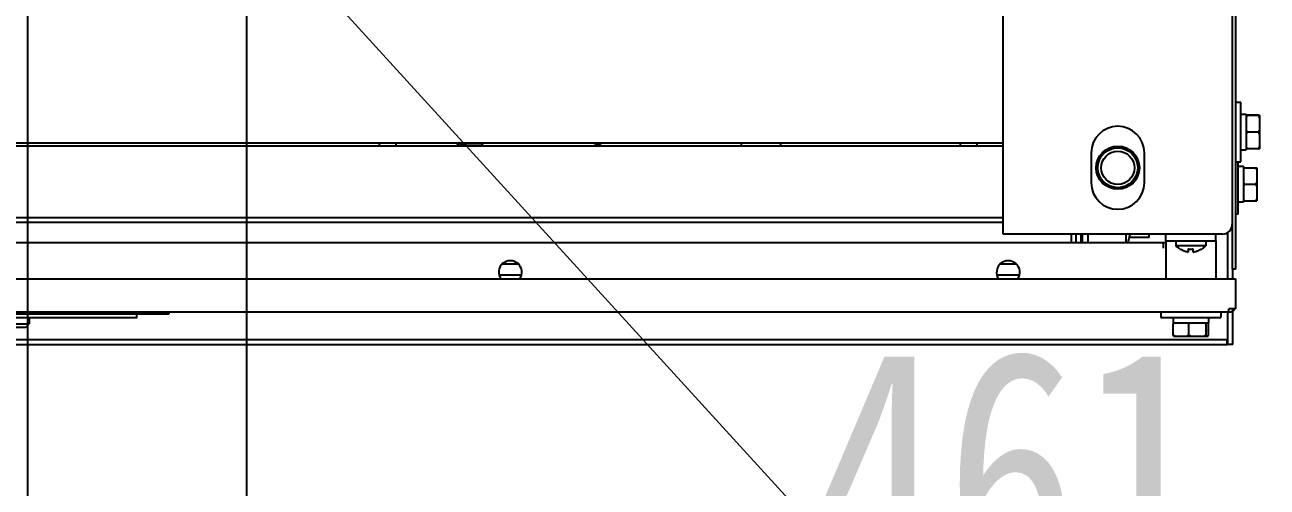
# Model space of a CAD drawing. Extents: x 59521 to 184406, y -1257 to 56672.
# Drawn here: x 70215.5 to 70589.7, y 8950.7 to 9090 of the extents above; entities that cross this region are included whole.
import ezdxf

# ---------------------------------------------------------------- set-up
doc = ezdxf.new("R2010")
doc.units = 0
doc.header["$MEASUREMENT"] = 0
doc.header["$PDMODE"] = 2
doc.header["$PDSIZE"] = 0.2
doc.layers.get('0').update_dxf_attribs({"linetype": 'CONTINUOUS'})
doc.layers.get('DEFPOINTS').update_dxf_attribs({"linetype": 'CONTINUOUS'})
for name, color, linetype in [('2401-00012-M3-8PWMC_0', 7, 'CONTINUOUS'), ('2401-00238-M5_0', 7, 'CONTINUOUS'), ('2401-00332-S-M12-30HM_0', 7, 'CONTINUOUS'), ('2401-01089_0', 7, 'CONTINUOUS'), ('2401-01144-S-M6-16HWM_0', 7, 'CONTINUOUS'), ('2403-00122_0', 7, 'CONTINUOUS'), ('2404-00038-S-D12_0', 7, 'CONTINUOUS'), ('2404-00049-S-D12D37-P_0', 7, 'CONTINUOUS'), ('4208-10637_0', 7, 'CONTINUOUS'), ('4208-10658_0', 7, 'CONTINUOUS'), ('4209-40888_0_0', 7, 'CONTINUOUS'), ('4212-KH001_041_0', 7, 'CONTINUOUS'), ('4212-KH012_041_0', 7, 'CONTINUOUS'), ('4215-12647_0', 7, 'CONTINUOUS'), ('4215-12648_0', 7, 'CONTINUOUS'), ('4215-12649_2_1_0', 7, 'CONTINUOUS'), ('4215-12649_2_3_0', 7, 'CONTINUOUS'), ('4215-12654_1_0', 7, 'CONTINUOUS'), ('4215-12655_1_0', 7, 'CONTINUOUS'), ('4215-12657_0', 7, 'CONTINUOUS'), ('4215-12661_1_0', 7, 'CONTINUOUS'), ('4215-17085_1_0', 7, 'CONTINUOUS'), ('4215-17086_4_0', 7, 'CONTINUOUS'), ('EXTRUDED-37605_AA_0', 7, 'CONTINUOUS'), ('EXTRUDED-44050_AA_0', 7, 'CONTINUOUS'), ('EXTRUDED-45423_AA_0', 7, 'CONTINUOUS'), ('HINGE-FRAME_041_0', 7, 'CONTINUOUS')]:
    doc.layers.add(name, color=color, linetype=linetype)
doc.layers.add('THICK', color=7, linetype='CONTINUOUS', lineweight=0)
doc.styles.get("Standard").update_dxf_attribs({"font": '', "height": 60})
doc.styles.add('仿宋', font='', dxfattribs={"width": 0.8})
doc.styles.get('Standard').set_extended_font_data('SimSun')
doc.styles.get('仿宋').set_extended_font_data('SimSun')
doc.dimstyles.new('12倍', dxfattribs={"dimscale": 21, "dimtxt": 3.5, "dimasz": 2.5, "dimexe": 1.5, "dimexo": 0, "dimgap": 1, "dimtad": 1, "dimtoh": 1, "dimdsep": 46, "dimtxsty": '仿宋', "dimcen": 2.5, "dimdle": 5, "dimclrd": 4, "dimclre": 4, "dimclrt": 3, "dimadec": 0, "dimazin": 0, "dimtfac": 1, "dimtmove": 0, "dimatfit": 3, "dimfxl": 1, "dimtolj": 1, "dimarcsym": 0})
doc.dimstyles.new('DJ', dxfattribs={"dimtxt": 75, "dimasz": 75, "dimexe": 20, "dimexo": 0, "dimgap": 20, "dimtad": 1, "dimdec": 1, "dimtxsty": 'Standard', "dimcen": 10, "dimclrd": 95, "dimclre": 95, "dimclrt": 95, "dimadec": 0, "dimazin": 0, "dimtfac": 1, "dimtdec": 1, "dimtmove": 1, "dimatfit": 3, "dimfxl": 1, "dimlwd": 13, "dimlwe": 15, "dimarcsym": 0})

# ---------------------------------------------------------------- blocks, each defined once
blk = doc.blocks.new('ju7888')
at = {"layer": '2401-00012-M3-8PWMC_0', "color": 87, "linetype": 'Continuous'}
for p, q in [((423.24, -1268.28), (423.24, -1269.06)), ((428.24, -1268.28), (428.24, -1269.06)), ((422.81, -1269.06), (422.81, -1269.28)), ((428.66, -1269.06), (422.81, -1269.06)), ((428.66, -1269.06), (428.66, -1269.28))]:
    blk.add_line(p, q, dxfattribs=at)
at = {"layer": '2401-00238-M5_0', "color": 87, "linetype": 'Continuous'}
for p, q in [((397.29, -1268.28), (397.29, -1269.28)), ((402.29, -1268.28), (402.29, -1269.28)), ((572.29, -1268.28), (572.29, -1269.28)), ((577.29, -1268.28), (577.29, -1269.28)), ((637.29, -1297.78), (637.29, -1299.28)), ((646.29, -1297.78), (646.29, -1299.28)), ((646.29, -1299.28), (637.29, -1299.28)), ((638.54, -1300.23), (638.54, -1300.28)), ((641.04, -1300.23), (641.04, -1301.23)), ((642.54, -1301.23), (642.54, -1300.23)), ((645.04, -1300.28), (645.04, -1300.23))]:
    blk.add_line(p, q, dxfattribs=at)
for centre, radius, start, end in [((643.18, -1293.37), 8.33, 235.854, 236.0872), ((643.17, -1293.34), 8.3, 236.0749, 236.294), ((643.03, -1293.55), 8.05, 236.065, 237.7928), ((641.65, -1296.34), 4.92, 261.0446, 262.8614), ((641.8, -1295.32), 4.96, 261.1745, 263.3545), ((641.79, -1295.4), 4.88, 263.3795, 276.6205), ((641.78, -1295.32), 4.96, 276.6455, 278.8255), ((641.93, -1296.34), 4.92, 277.1386, 278.9554), ((640.54, -1293.55), 8.05, 302.2072, 303.935), ((640.41, -1293.34), 8.3, 303.706, 303.9251), ((640.39, -1293.37), 8.33, 303.9128, 304.146)]:
    blk.add_arc(centre, radius, start, end, dxfattribs=at)
for points, knots in [([(638.51, -1300.27), (638.41, -1300.2), (637.98, -1299.89), (637.58, -1299.55), (637.29, -1299.28)], [0, 0, 0, 0, 0.236681, 1, 1, 1, 1]), ([(640.88, -1301.2), (640.5, -1301.14), (639.75, -1300.93), (639.07, -1300.56), (638.74, -1300.36)], [0, 0, 0, 0, 0.499769, 1, 1, 1, 1]), ([(644.83, -1300.36), (644.51, -1300.56), (643.82, -1300.93), (643.07, -1301.14), (642.69, -1301.2)], [0, 0, 0, 0, 0.500231, 1, 1, 1, 1]), ([(645.07, -1300.27), (645.17, -1300.2), (645.6, -1299.89), (646, -1299.55), (646.29, -1299.28)], [0, 0, 0, 0, 0.236681, 1, 1, 1, 1])]:
    blk.add_open_spline(points, degree=3, knots=knots, dxfattribs=at)
at = {"layer": '2401-00332-S-M12-30HM_0', "color": 87, "linetype": 'Continuous'}
for radius in [6, 5]:
    blk.add_circle((619.79, -1275.78), radius, dxfattribs=at)
at = {"layer": '2401-01089_0', "color": 87, "linetype": 'Continuous'}
for p, q in [((291.79, -1320.98), (291.79, -1322.78)), ((281.79, -1322.78), (291.79, -1322.78)), ((282.79, -1323.78), (290.79, -1323.78)), ((290.79, -1323.78), (291.79, -1322.78))]:
    blk.add_line(p, q, dxfattribs=at)
at = {"layer": '2401-01144-S-M6-16HWM_0', "color": 87, "linetype": 'Continuous'}
for p, q in [((655.29, -1256.03), (656.89, -1256.03)), ((656.89, -1274.03), (656.89, -1256.03)), ((656.89, -1259.68), (658.49, -1259.68)), ((658.49, -1259.68), (658.49, -1270.38)), ((662.19, -1259.98), (658.79, -1259.98)), ((662.19, -1260.07), (658.79, -1260.07)), ((662.49, -1259.99), (662.49, -1270.06)), ((662.19, -1265.11), (658.79, -1265.11)), ((656.89, -1270.38), (658.49, -1270.38)), ((662.19, -1270.07), (658.79, -1270.07)), ((655.29, -1274.03), (656.89, -1274.03)), ((656.09, -1289.78), (656.09, -1274.03)), ((657.69, -1275.43), (656.09, -1275.43)), ((657.69, -1275.43), (657.69, -1286.13)), ((657.69, -1275.78), (661.69, -1275.78)), ((661.69, -1275.78), (661.69, -1285.78)), ((661.39, -1280.78), (657.99, -1280.78)), ((657.69, -1286.13), (656.09, -1286.13)), ((657.69, -1285.78), (661.69, -1285.78)), ((656.09, -1289.78), (655.29, -1289.78)), ((632.79, -1319.28), (632.79, -1320.88)), ((632.79, -1320.88), (650.79, -1320.88)), ((636.44, -1320.88), (636.44, -1322.48)), ((647.14, -1320.88), (647.14, -1322.48)), ((650.79, -1319.28), (650.79, -1320.88)), ((636.44, -1322.48), (647.14, -1322.48)), ((636.51, -1326.18), (636.51, -1322.78)), ((641.18, -1326.18), (641.18, -1322.78)), ((646.45, -1326.18), (646.45, -1322.78)), ((647.07, -1326.18), (647.07, -1322.78)), ((636.58, -1326.48), (647, -1326.48))]:
    blk.add_line(p, q, dxfattribs=at)
for centre, radius, start, end in [((660.01, -1303), 43.04, 91.6243, 92.0239), ((660.2, -1211.1), 48.98, 268.0003, 268.3514), ((660.97, -1303), 43.04, 87.9761, 88.3757), ((660.78, -1211.1), 48.98, 271.6486, 271.9997), ((660.01, -1227.05), 43.04, 267.9761, 268.3757), ((660.97, -1227.05), 43.04, 271.6243, 272.0239)]:
    blk.add_arc(centre, radius, start, end, dxfattribs=at)
for points in [[(658.49, -1260.64), (658.58, -1260.45), (658.68, -1260.26), (658.79, -1260.07)], [(662.49, -1260.64), (662.4, -1260.45), (662.3, -1260.26), (662.19, -1260.07)], [(658.79, -1265.11), (658.68, -1264.92), (658.58, -1264.73), (658.49, -1264.53)], [(662.19, -1265.11), (662.3, -1264.92), (662.4, -1264.73), (662.49, -1264.53)], [(658.49, -1265.68), (658.58, -1265.48), (658.68, -1265.29), (658.79, -1265.11)], [(662.49, -1265.68), (662.4, -1265.48), (662.3, -1265.29), (662.19, -1265.11)], [(658.79, -1270.07), (658.68, -1269.88), (658.58, -1269.69), (658.49, -1269.5)], [(662.19, -1270.07), (662.3, -1269.88), (662.4, -1269.69), (662.49, -1269.5)], [(657.69, -1276.35), (657.78, -1276.15), (657.88, -1275.96), (657.99, -1275.78)], [(661.69, -1276.35), (661.6, -1276.15), (661.5, -1275.96), (661.39, -1275.78)], [(657.99, -1280.78), (657.88, -1280.59), (657.78, -1280.4), (657.69, -1280.2)], [(657.69, -1281.35), (657.78, -1281.15), (657.88, -1280.96), (657.99, -1280.78)], [(661.39, -1280.78), (661.5, -1280.59), (661.6, -1280.4), (661.69, -1280.2)], [(661.69, -1281.35), (661.6, -1281.15), (661.5, -1280.96), (661.39, -1280.78)], [(657.99, -1285.78), (657.88, -1285.59), (657.78, -1285.4), (657.69, -1285.2)], [(661.39, -1285.78), (661.5, -1285.59), (661.6, -1285.4), (661.69, -1285.2)], [(636.51, -1322.78), (636.68, -1322.67), (636.86, -1322.57), (637.04, -1322.48)], [(640.64, -1322.48), (640.82, -1322.57), (641, -1322.67), (641.18, -1322.78)], [(641.18, -1322.78), (641.37, -1322.67), (641.57, -1322.57), (641.78, -1322.48)], [(645.85, -1322.48), (646.06, -1322.57), (646.26, -1322.67), (646.45, -1322.78)], [(636.51, -1326.18), (636.68, -1326.28), (636.86, -1326.38), (637.04, -1326.48)], [(640.64, -1326.48), (640.82, -1326.38), (641, -1326.28), (641.18, -1326.18)], [(641.18, -1326.18), (641.37, -1326.28), (641.57, -1326.38), (641.78, -1326.48)], [(645.85, -1326.48), (646.06, -1326.38), (646.26, -1326.28), (646.45, -1326.18)]]:
    blk.add_open_spline(points, degree=3, dxfattribs=at)
for points, knots in [([(636.58, -1322.48), (636.57, -1322.5), (636.55, -1322.6), (636.53, -1322.7), (636.51, -1322.78)], [0, 0, 0, 0, 0.234726, 1, 1, 1, 1]), ([(646.45, -1322.78), (646.46, -1322.75), (646.48, -1322.65), (646.5, -1322.55), (646.52, -1322.48)], [0, 0, 0, 0, 0.264569, 1, 1, 1, 1]), ([(647, -1322.48), (647, -1322.5), (647.03, -1322.6), (647.05, -1322.7), (647.07, -1322.78)], [0, 0, 0, 0, 0.234726, 1, 1, 1, 1]), ([(636.58, -1326.48), (636.57, -1326.45), (636.55, -1326.35), (636.53, -1326.25), (636.51, -1326.18)], [0, 0, 0, 0, 0.234726, 1, 1, 1, 1]), ([(646.45, -1326.18), (646.46, -1326.2), (646.48, -1326.3), (646.5, -1326.4), (646.52, -1326.48)], [0, 0, 0, 0, 0.264569, 1, 1, 1, 1]), ([(647, -1326.48), (647, -1326.45), (647.03, -1326.35), (647.05, -1326.25), (647.07, -1326.18)], [0, 0, 0, 0, 0.234726, 1, 1, 1, 1])]:
    blk.add_open_spline(points, degree=3, knots=knots, dxfattribs=at)
at = {"layer": '2403-00122_0', "color": 87, "linetype": 'Continuous'}
for p, q in [((506.29, -1268.28), (506.29, -1269.28)), ((518.29, -1269.28), (518.29, -1268.28))]:
    blk.add_line(p, q, dxfattribs=at)
at = {"layer": '2404-00038-S-D12_0', "color": 87, "linetype": 'Continuous'}
for p, q in [((625.87, -1273.57), (625.48, -1273.57)), ((626.26, -1275.78), (625.89, -1275.78))]:
    blk.add_line(p, q, dxfattribs=at)
blk.add_circle((619.79, -1275.78), 6.1, dxfattribs=at)
at = {"layer": '2404-00049-S-D12D37-P_0', "color": 87, "linetype": 'Continuous'}
blk.add_circle((619.79, -1275.78), 6.5, dxfattribs=at)
at = {"layer": '4208-10637_0', "color": 87, "linetype": 'Continuous'}
for q in [(249.29, -1320.98), (324.29, -1319.78)]:
    blk.add_line((324.29, -1320.98), q, dxfattribs=at)
at = {"layer": '4208-10658_0', "color": 87, "linetype": 'Continuous'}
for p, q in [((239.59, -1319.78), (333.99, -1319.78)), ((333.99, -1319.78), (333.99, -1319.28))]:
    blk.add_line(p, q, dxfattribs=at)
at = {"layer": '4209-40888_0_0', "color": 87, "linetype": 'Continuous'}
for p, q in [((433.29, -1308.02), (440.29, -1308.02)), ((583.29, -1308.02), (590.29, -1308.02))]:
    blk.add_line(p, q, dxfattribs=at)
at = {"layer": '4212-KH001_041_0', "color": 87, "linetype": 'Continuous'}
for p, q in [((585.29, -1269.28), (-2.71, -1269.28)), ((-2.71, -1290.78), (585.29, -1290.78)), ((585.29, -1292.28), (-2.71, -1292.28)), ((605.79, -1295.78), (605.79, -1298.28)), ((439.23, -1304.78), (434.35, -1304.78)), ((589.23, -1304.78), (584.35, -1304.78))]:
    blk.add_line(p, q, dxfattribs=at)
at = {"layer": '4212-KH012_041_0', "color": 87, "linetype": 'Continuous'}
for p, q in [((607.29, -1298.28), (607.29, -1295.78)), ((608.79, -1298.28), (608.79, -1295.78))]:
    blk.add_line(p, q, dxfattribs=at)
at = {"layer": '4215-12647_0', "color": 87, "linetype": 'Continuous'}
for p, q in [((655.29, -30.28), (655.29, -1306.28)), ((654.29, -1292.78), (654.29, -1306.28)), ((655.29, -1306.28), (654.29, -1306.28))]:
    blk.add_line(p, q, dxfattribs=at)
at = {"layer": '4215-12648_0', "color": 87, "linetype": 'Continuous'}
blk.add_line((-2.71, -1268.28), (585.29, -1268.28), dxfattribs=at)
at = {"layer": '4215-12649_2_1_0', "color": 87, "linetype": 'Continuous'}
for p, q in [((652.99, -1309.28), (652.99, -1295.23)), ((654.49, -1309.28), (654.49, -1306.28)), ((652.99, -1329.03), (652.99, -1319.28)), ((654.49, -1329.03), (654.49, -1318.87)), ((35.89, -1327.53), (652.79, -1327.53)), ((652.79, -1327.53), (652.79, -1327.33)), ((652.79, -1329.03), (652.79, -1327.53)), ((35.57, -1329.03), (652.79, -1329.03)), ((652.99, -1329.03), (652.79, -1329.03)), ((654.49, -1329.03), (652.99, -1329.03))]:
    blk.add_line(p, q, dxfattribs=at)
at = {"layer": '4215-12649_2_3_0', "color": 87, "linetype": 'Continuous'}
for p, q in [((609.09, -1296.78), (608.79, -1296.78)), ((629.29, -1296.78), (623.29, -1296.78)), ((629.29, -1296.78), (629.29, -1295.78))]:
    blk.add_line(p, q, dxfattribs=at)
at = {"layer": '4215-12654_1_0', "color": 87, "linetype": 'Continuous'}
for points in [[(421.66, -1268.26), (421.2, -1268.56), (420.76, -1268.9), (420.37, -1269.27)], [(421.22, -1269.27), (421.76, -1268.88), (422.35, -1268.54), (422.96, -1268.26)], [(461.82, -1268.26), (462.43, -1268.54), (463.01, -1268.88), (463.56, -1269.27)], [(464.41, -1269.27), (464.01, -1268.9), (463.58, -1268.56), (463.12, -1268.26)]]:
    blk.add_open_spline(points, degree=3, dxfattribs=at)
at = {"layer": '4215-12655_1_0', "color": 87, "linetype": 'Continuous'}
blk.add_line((654.29, -1293.78), (654.1, -1293.78), dxfattribs=at)
at = {"layer": '4215-12657_0', "color": 87, "linetype": 'Continuous'}
for p, q in [((-80.71, -1309.28), (655.29, -1309.28)), ((655.29, -1309.28), (655.29, -1318.28)), ((653.29, -1319.28), (-78.71, -1319.28)), ((653.29, -1319.28), (653.29, -1318.28)), ((655.29, -1318.28), (653.29, -1318.28))]:
    blk.add_line(p, q, dxfattribs=at)
blk.add_arc((653.29, -1317.28), 2, 270, 330, dxfattribs=at)
at = {"layer": '4215-12661_1_0', "color": 87, "linetype": 'Continuous'}
for p, q in [((-59.71, -1298.28), (634.29, -1298.28)), ((633.59, -1299.98), (633.59, -1298.28))]:
    blk.add_line(p, q, dxfattribs=at)
for centre in [(436.79, -1307.28), (586.79, -1307.28)]:
    blk.add_arc(centre, 3.5, 325.109, 214.891, dxfattribs=at)
at = {"layer": '4215-17085_1_0', "color": 87, "linetype": 'Continuous'}
for p, q in [((585.29, -1295.78), (585.29, -1175.78)), ((654.29, -1178.78), (654.29, -1292.78)), ((611.79, -1271.28), (611.79, -1280.28)), ((627.79, -1280.28), (627.79, -1271.28)), ((651.29, -1295.78), (585.29, -1295.78))]:
    blk.add_line(p, q, dxfattribs=at)
for centre, radius, start, end in [((619.79, -1271.28), 8, 0, 180), ((619.79, -1280.28), 8, 180, 0), ((651.29, -1292.78), 3, 270, 0)]:
    blk.add_arc(centre, radius, start, end, dxfattribs=at)
at = {"layer": '4215-17086_4_0', "color": 87, "linetype": 'Continuous'}
for p, q in [((634.29, -1297.78), (634.29, -1295.78)), ((634.29, -1297.78), (634.29, -1309.28)), ((634.29, -1297.78), (649.29, -1297.78)), ((649.29, -1297.78), (649.29, -1295.78)), ((649.29, -1297.78), (649.29, -1309.28))]:
    blk.add_line(p, q, dxfattribs=at)
at = {"layer": 'EXTRUDED-37605_AA_0', "color": 87, "linetype": 'Continuous'}
for p, q in [((422.39, -1268.55), (422.39, -1269.28)), ((423.09, -1268.28), (423.09, -1269.06))]:
    blk.add_line(p, q, dxfattribs=at)
at = {"layer": 'EXTRUDED-44050_AA_0', "color": 87, "linetype": 'Continuous'}
blk.add_line((422.39, -1268.55), (422.39, -1269.28), dxfattribs=at)
at = {"layer": 'EXTRUDED-45423_AA_0', "color": 87, "linetype": 'Continuous'}
for q in [(422.39, -1269.28), (423.24, -1268.76)]:
    blk.add_line((422.39, -1268.76), q, dxfattribs=at)
at = {"layer": 'HINGE-FRAME_041_0', "color": 87, "linetype": 'Continuous'}
for p, q in [((609.09, -1295.78), (609.09, -1298.28)), ((610.79, -1295.78), (610.79, -1298.28)), ((622.29, -1298.28), (622.29, -1295.78)), ((622.96, -1298.28), (623.51, -1295.78))]:
    blk.add_line(p, q, dxfattribs=at)
blk = doc.blocks.new('*D190')
at = {"color": 4, "linetype": 'Continuous', "lineweight": -2, "transparency": 16777216}
for p, q in [((70054.24, 9144.11), (70054.24, 8865.5)), ((70216.24, 9144.11), (70216.24, 8865.5)), ((70106.74, 8897), (70163.74, 8897))]:
    blk.add_line(p, q, dxfattribs=at)
at = {"color": 4, "transparency": 16777216}
for points in [[(70106.74, 8905.75), (70106.74, 8888.25), (70054.24, 8897)], [(70163.74, 8905.75), (70163.74, 8888.25), (70216.24, 8897)]]:
    blk.add_solid(points, dxfattribs=at)
at = {"layer": 'DEFPOINTS', "color": 0, "transparency": 16777216}
for p in [(70054.24, 9144.11), (70216.24, 9144.11), (70216.24, 8897)]:
    blk.add_point(p, dxfattribs=at)
at = {"color": 3, "transparency": 16777216, "insert": (70135.24, 8954.75), "char_height": 73.5, "attachment_point": 5, "style": '仿宋'}
blk.add_mtext('\\A1;162', dxfattribs=at)
blk = doc.blocks.new('*D191')
at = {"color": 4, "linetype": 'Continuous', "lineweight": -2, "transparency": 16777216}
for p, q in [((70216.24, 9144.11), (70216.24, 8719.97)), ((70282.24, 9144.11), (70282.24, 8719.97)), ((70163.74, 8751.47), (70111.24, 8751.47)), ((70216.24, 8751.47), (70282.24, 8751.47)), ((70334.74, 8751.47), (70387.24, 8751.47))]:
    blk.add_line(p, q, dxfattribs=at)
at = {"color": 4, "transparency": 16777216}
for points in [[(70163.74, 8760.22), (70163.74, 8742.72), (70216.24, 8751.47)], [(70334.74, 8760.22), (70334.74, 8742.72), (70282.24, 8751.47)]]:
    blk.add_solid(points, dxfattribs=at)
at = {"layer": 'DEFPOINTS', "color": 0, "transparency": 16777216}
for p in [(70216.24, 9144.11), (70282.24, 9144.11), (70282.24, 8751.47)]:
    blk.add_point(p, dxfattribs=at)
at = {"color": 3, "transparency": 16777216, "insert": (70249.24, 8809.22), "char_height": 73.5, "attachment_point": 5, "style": '仿宋'}
blk.add_mtext('\\A1;66', dxfattribs=at)
blk = doc.blocks.new('*D192')
at = {"color": 4, "linetype": 'Continuous', "lineweight": -2, "transparency": 16777216}
for p, q in [((70282.24, 9144.11), (70282.24, 8865.5)), ((70743.24, 9144.11), (70743.24, 8865.5)), ((70334.74, 8897), (70690.74, 8897))]:
    blk.add_line(p, q, dxfattribs=at)
at = {"color": 4, "transparency": 16777216}
for points in [[(70334.74, 8905.75), (70334.74, 8888.25), (70282.24, 8897)], [(70690.74, 8905.75), (70690.74, 8888.25), (70743.24, 8897)]]:
    blk.add_solid(points, dxfattribs=at)
at = {"layer": 'DEFPOINTS', "color": 0, "transparency": 16777216}
for p in [(70282.24, 9144.11), (70743.24, 9144.11), (70743.24, 8897)]:
    blk.add_point(p, dxfattribs=at)
at = {"color": 3, "transparency": 16777216, "insert": (70512.74, 8954.75), "char_height": 73.5, "attachment_point": 5, "style": '仿宋'}
blk.add_mtext('\\A1;461', dxfattribs=at)

msp = doc.modelspace()

# ---------------------------------------------------------------- block references
msp.add_blockref('ju7888', (69924.951, 10322.733))

# ---------------------------------------------------------------- dimensions: what is measured, and where the dimension line sits
for base, p1, p2, picture, middle in [((70216.239, 8896.997), (70054.239, 9144.107), (70216.239, 9144.107), '*D190', (70135.239, 8954.747)), ((70743.239, 8896.997), (70282.239, 9144.107), (70743.239, 9144.107), '*D192', (70512.739, 8954.747))]:
    dim = msp.add_linear_dim(base=base, p1=p1, p2=p2, dimstyle='12倍')
    dim.commit()
    dim.dimension.update_dxf_attribs({"geometry": picture, "text_midpoint": middle})
dim = msp.add_linear_dim(base=(70282.239, 8751.474), p1=(70216.239, 9144.107), p2=(70282.239, 9144.107), dimstyle='12倍')
dim.commit()
dim.dimension.update_dxf_attribs({"geometry": '*D191', "text_midpoint": (70249.239, 8751.474), "dimtype": 160})

# ---------------------------------------------------------------- leaders
at = {"layer": 'THICK', "lineweight": -3}
for points in [[(68754.607, 9203.02), (71265.16, 8048.241)], [(69474.821, 9203.372), (71265.16, 8048.241)], [(70238.168, 9174.446), (71265.16, 8048.241), (72180.183, 8048.241)]]:
    msp.add_leader(points, dimstyle='DJ', override={"dimtad": 0, "dimfxl": 1.25, "dimarcsym": 1}, dxfattribs=at)

doc.saveas('drawing.dxf')
